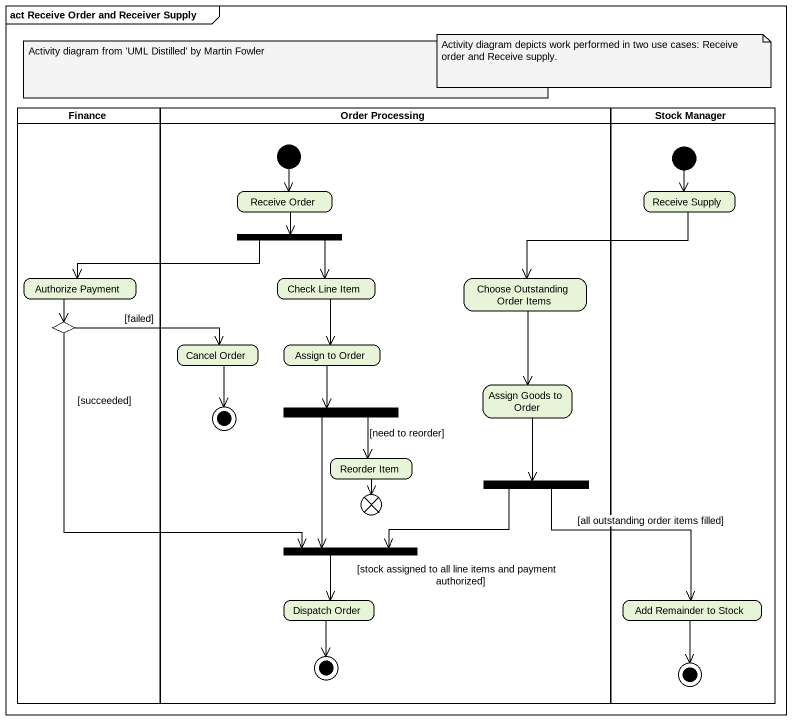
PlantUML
@startuml
mainframe act Receive Order and Receiver Supply
hide empty description
state Finance <<partition>> {
  state "Authorize Payment" as Authorize_Payment
  state choice1 <<choice>>
}
state "Order Processing" as Order_Processing <<partition>> {
  state "Receive Order" as Receive_Order
  state fork1 <<fork>>
  state "Check Line Item" as Check_Line_Item
  state "Choose Outstanding Order Items" as Choose_Outstanding_Order
  state "Cancel Order" as Cancel_Order
  state "Assign to Order" as Assign_to_Order
  state "Assign Goods to Order" as Assign_Goods_to_Order
  state final1 <<end>>
  state fork2 <<fork>>
  state "Reorder Item" as Reorder_Item
  state fork3 <<fork>>
  state flowfinal1 <<end>>
  state fork4 <<join>>
  state "Dispatch Order" as Dispatch_Order
  state final2 <<end>>
  [*] --> Receive_Order
}
state "Stock Manager" as Stock_Manager <<partition>> {
  state "Receive Supply" as Receive_Supply
  state "Add Remainder to Stock" as Add_Remainder_to_Stock
  [*] --> Receive_Supply
  Add_Remainder_to_Stock --> [*]
}
Receive_Order --> fork1
Receive_Supply -left-> Choose_Outstanding_Order
fork1 -left-> Authorize_Payment
fork1 --> Check_Line_Item
Authorize_Payment --> choice1
Check_Line_Item --> Assign_to_Order
Choose_Outstanding_Order --> Assign_Goods_to_Order
choice1 -right-> Cancel_Order : [failed]
choice1 --> fork4 : [succeeded]
Cancel_Order --> final1
Assign_to_Order --> fork2
Assign_Goods_to_Order --> fork3
fork2 --> Reorder_Item : [need to reorder]
fork2 --> fork4
Reorder_Item --> flowfinal1
fork3 -left-> fork4
fork3 --> Add_Remainder_to_Stock : [all outstanding order items filled]
fork4 --> Dispatch_Order : [stock assigned to all line items and payment authorized]
Dispatch_Order --> final2
note as N1
  Activity diagram from 'UML Distilled' by Martin Fowler
end note
note as N2
  Activity diagram depicts work performed in two use cases: Receive order and Receive supply.
end note
@enduml
